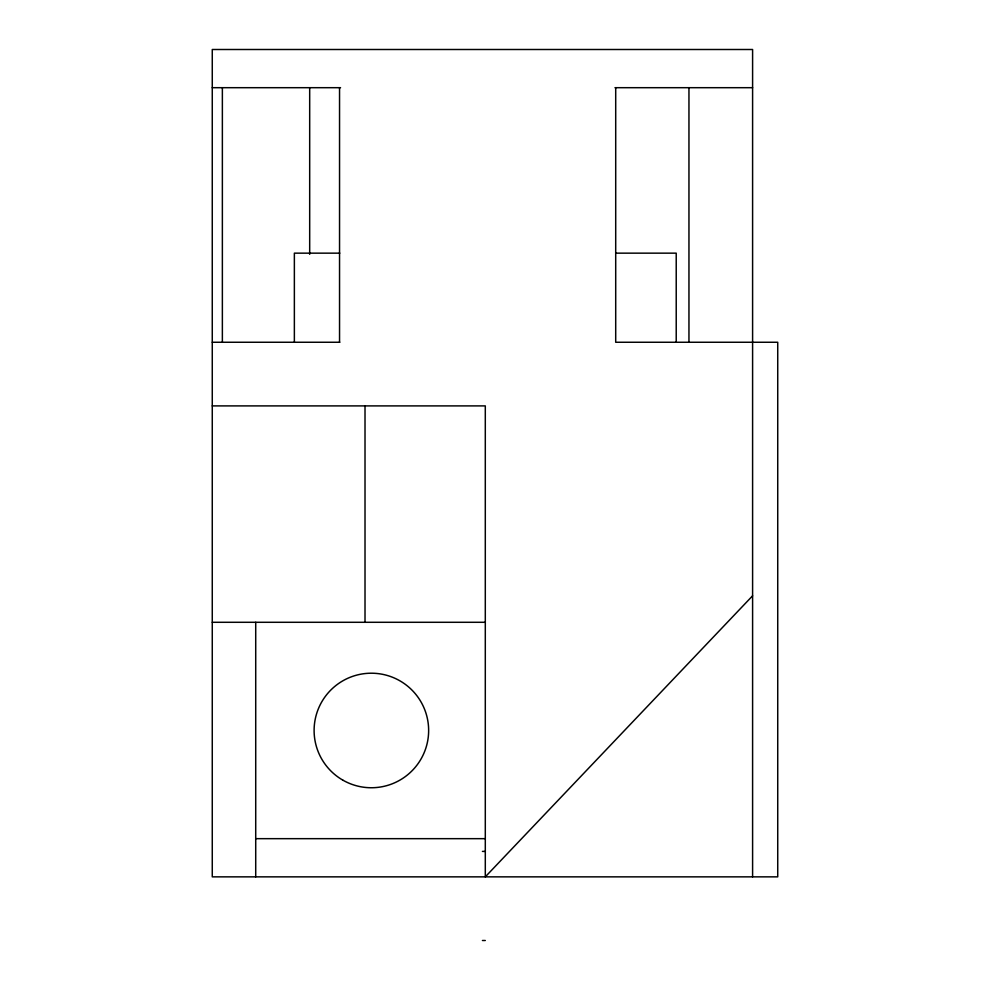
<?xml version="1.0" encoding="UTF-8"?>
<svg xmlns="http://www.w3.org/2000/svg" width="990" height="990" viewBox="0 0 990 990"><rect width="100%" height="100%" fill="white"/><g stroke="black" fill="none" stroke-linecap="round" stroke-linejoin="round"><path stroke-width="1.49" d="M752.598 595.807L485.298 876.855L485.298 405.9L212.268 405.9M212.268 87.689L340.548 87.689M614.988 87.689L752.598 87.689M339.805 253.155L294.364 253.155L294.364 342.255M615.83 253.155L676.22 253.155L676.22 342.255M212.268 342.255L339.805 342.255M212.268 622.289L485.298 622.289M255.717 838.666L485.298 838.666M482.427 851.4L485.298 851.4M482.427 940.5L485.298 940.5M752.598 876.855L752.598 49.5L212.268 49.5L212.268 876.855L777.732 876.855L777.732 342.255L615.706 342.255L615.706 87.689M688.953 87.689L688.953 342.255M365.013 405.9L365.013 622.289M339.545 87.689L339.545 342.255M309.684 87.689L309.684 254.319M255.717 622.289L255.717 876.855M222.366 87.689L222.366 342.255M342.738 780.083A57.284 57.284 0 0 0 428.645 730.484A57.284 57.284 0 0 0 342.738 680.873A57.284 57.284 0 0 0 342.738 780.083"/></g></svg>
